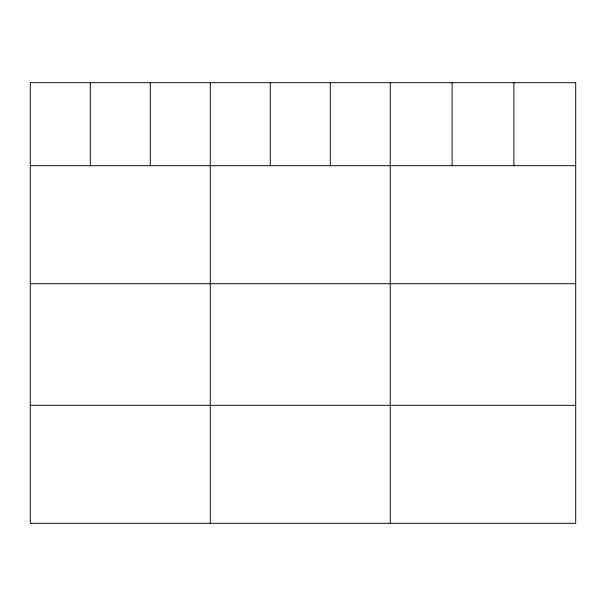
<?xml version="1.0" encoding="UTF-8"?>
<svg xmlns="http://www.w3.org/2000/svg" width="606" height="606" viewBox="0 0 606 606"><rect width="100%" height="100%" fill="white"/><g stroke="black" fill="none" stroke-linecap="round" stroke-linejoin="round"><path stroke-width="0.91" d="M30.3 165.703L575.7 165.703M30.3 283.714L575.7 283.714M30.3 405.3L575.7 405.3M513.888 82.689L513.888 165.703M452.076 82.689L452.076 165.703M390.264 82.689L390.264 523.311M330.27 82.689L330.27 165.703M270.276 82.689L270.276 165.703M210.282 82.689L210.282 523.311M150.288 82.689L150.288 165.703M90.294 82.689L90.294 165.703M575.7 82.689L30.3 82.689L30.3 523.311L575.7 523.311L575.7 82.689"/></g></svg>
